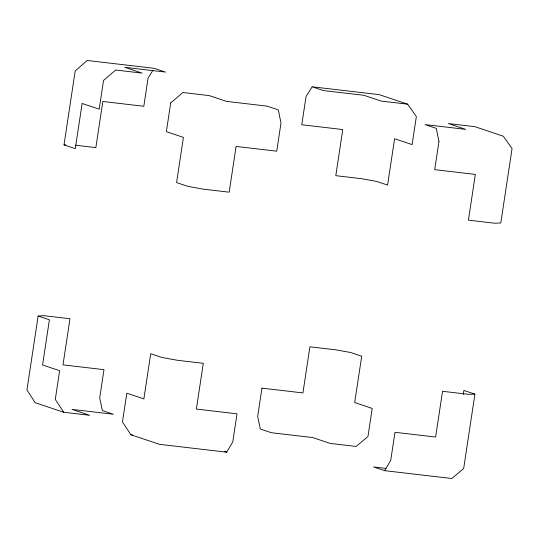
<?xml version="1.0" encoding="UTF-8"?>
<svg xmlns="http://www.w3.org/2000/svg" width="539" height="539" viewBox="0 0 539 539"><rect width="100%" height="100%" fill="white"/><g stroke="black" fill="none" stroke-linecap="round" stroke-linejoin="round"><path stroke-width="0.81" d="M38.134 316.009L26.95 389.94L35.136 402.687L63.71 412.254L89.622 415.286L72.058 409.404L113.365 414.235L102.343 410.55L99.708 397.903L103.98 369.66L62.989 364.869L69.969 318.738L43.895 315.692L38.134 316.009L49.406 319.789L42.574 364.991L59.634 370.704L55.295 399.433L63.71 412.254M64.013 144.883L75.19 70.953L87.203 60.483L154.201 68.318L165.426 72.078L124.832 67.335L142.094 73.115L115.69 70.023L103.535 80.439L99.189 109.174L82.123 103.461L75.285 148.656L64.013 144.883L65.657 144.789M463.27 394.575L463.897 390.438L474.913 394.124L463.661 468.546L451.844 478.517L384.63 470.655L373.608 466.963L386.005 468.411M226.67 452.181L232.767 441.906L237.019 413.817L196.378 409.061L203.297 363.313L177.365 360.274L161.976 357.485L150.704 353.705L143.866 398.907L126.8 393.194L122.454 421.922L130.876 434.751L159.456 444.318L226.67 452.181L224.305 451.386M384.63 470.655L390.728 460.38L394.979 432.291L435.62 437.041L442.539 391.294L468.465 394.326L474.913 394.124M152.887 70.4L148.084 78.034L143.812 106.277L102.821 101.48L95.848 147.612L75.48 145.227M312.162 86.799L306.044 96.508L301.773 124.752L342.764 129.549L335.79 175.674L361.858 178.726L376.566 181.4L387.581 185.086L394.588 138.739L412.106 144.6L416.351 116.532L407.646 104.175L379.16 94.635L312.162 86.799L323.387 90.559L363.98 95.302L381.241 101.083L407.646 104.175M130.876 434.751L132.547 434.946M170.701 102.929L166.356 131.664L183.422 137.378L176.583 182.58L187.862 186.353L203.25 189.149L229.176 192.18L236.095 146.433L276.736 151.183L280.987 123.094L278.34 109.889L267.115 106.129L226.515 101.386L209.253 95.605L182.856 92.513L170.701 102.929M261.941 388.141L257.669 416.384L260.303 429.024L271.326 432.716L312.627 437.547L330.185 443.422L356.097 446.454L367.962 436.496L372.206 408.434L354.689 402.566L361.703 356.218L350.687 352.526L335.979 349.851L309.912 346.806L302.931 392.931L261.941 388.141M438.948 141.568L434.697 169.657L475.337 174.414L468.418 220.161L494.351 223.193L500.798 222.998L512.05 148.582L503.298 136.205L474.812 126.665L448.408 123.572L465.669 129.353L425.069 124.603L436.3 128.363L438.948 141.568"/></g></svg>
